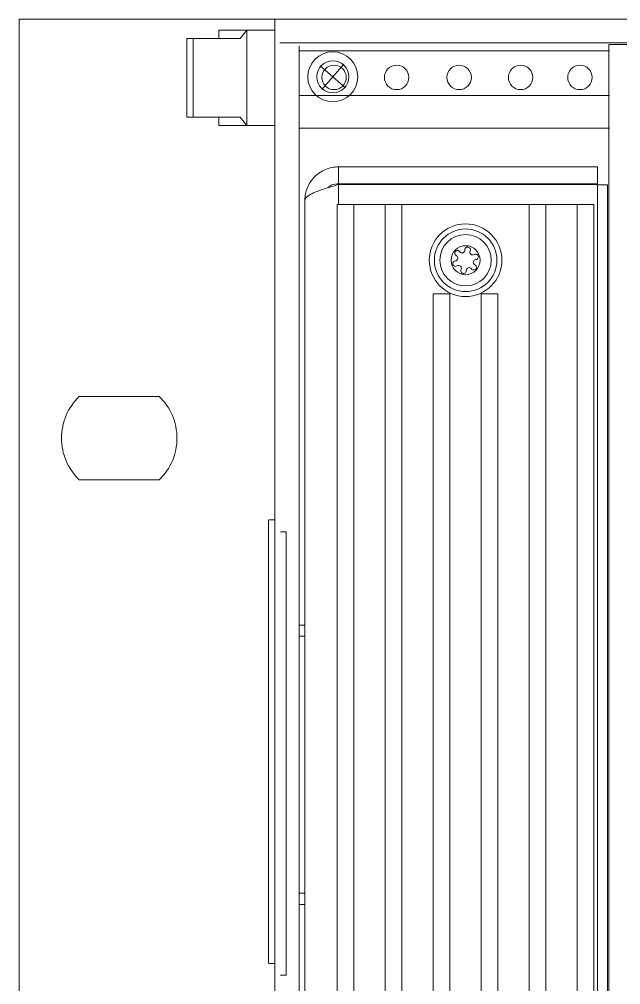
# Model space of a CAD drawing. Extents: x -194 to 239, y -574 to -265.
# Drawn here: x -139.88 to -122.76, y -483.65 to -456.17 of the extents above; entities that cross this region are included whole.
import ezdxf

# ---------------------------------------------------------------- set-up
doc = ezdxf.new("R2010")
doc.units = 0
doc.header["$LTSCALE"] = 0.5
doc.layers.get('0').update_dxf_attribs({"linetype": 'CONTINUOUS'})
doc.layers.add('1', color=7, linetype='CONTINUOUS')

msp = doc.modelspace()

# ---------------------------------------------------------------- linework, layer by layer
at = {"lineweight": 5}
for p, q in [((-132.6109, -456.16959), (-132.6109, -498.06786)), ((-132.6109, -456.16959), (-131.78873, -456.16959)), ((-123.07723, -457.06888), (-131.90561, -457.06888)), ((-123.07723, -458.33373), (-131.91102, -458.33373)), ((-123.07723, -459.26656), (-131.90959, -459.26656)), ((-132.28408, -483.38175), (-132.28408, -470.75615))]:
    msp.add_line(p, q, dxfattribs=at)
at = {"color": 7, "linetype": 'Continuous', "lineweight": 5}
for p, q in [((-131.9103, -456.92264), (-131.9103, -473.41406)), ((-83.76474, -456.88229), (-123.0932, -456.88229)), ((-123.0932, -456.88229), (-123.0932, -497.74138)), ((-130.79753, -460.37223), (-123.42146, -460.37223)), ((-130.79753, -460.84913), (-130.79753, -460.37223)), ((-123.42146, -460.84913), (-123.42146, -460.37223)), ((-130.79753, -460.84913), (-123.42146, -460.84913)), ((-130.79753, -460.87161), (-130.79753, -461.43753)), ((-130.79753, -460.87161), (-123.42146, -460.87161)), ((-129.5258, -460.87161), (-129.5258, -460.84913)), ((-127.14129, -460.84913), (-127.14129, -460.87161)), ((-123.42146, -460.87161), (-123.42146, -493.79644)), ((-123.42146, -460.88069), (-123.13531, -460.88069)), ((-123.13531, -493.7869), (-123.13531, -460.88069)), ((-131.75134, -493.34202), (-131.75134, -461.32603)), ((-130.35243, -461.43753), (-130.82933, -461.43753)), ((-130.82933, -493.23097), (-130.82933, -461.43753)), ((-129.46221, -461.43753), (-130.35243, -461.43753)), ((-130.35243, -493.23097), (-130.35243, -461.43753)), ((-129.46221, -493.23097), (-129.46221, -461.43753)), ((-128.98531, -461.43753), (-129.46221, -461.43753)), ((-125.36086, -461.43753), (-128.98531, -461.43753)), ((-128.98531, -493.23097), (-128.98531, -461.43753)), ((-125.36086, -493.23097), (-125.36086, -461.43753)), ((-124.88395, -461.43753), (-125.36086, -461.43753)), ((-123.99374, -461.43753), (-124.88395, -461.43753)), ((-124.88395, -493.23097), (-124.88395, -461.43753)), ((-123.99374, -493.23097), (-123.99374, -461.43753)), ((-123.51684, -461.43753), (-123.99374, -461.43753)), ((-123.51684, -493.23097), (-123.51684, -461.43753)), ((-128.09509, -463.98101), (-127.61819, -463.98101)), ((-128.09509, -490.68749), (-128.09509, -463.98101)), ((-127.61819, -490.68749), (-127.61819, -463.98101)), ((-126.72797, -490.68749), (-126.72797, -463.98101)), ((-126.72797, -463.98101), (-126.25107, -463.98101)), ((-126.25107, -490.68749), (-126.25107, -463.98101)), ((-131.9103, -473.41406), (-131.9103, -473.732)), ((-131.75134, -473.41406), (-131.9103, -473.41406)), ((-131.9103, -473.732), (-131.75134, -473.732)), ((-131.9103, -473.732), (-131.9103, -481.04449)), ((-131.75134, -481.04449), (-131.9103, -481.04449)), ((-131.9103, -481.04449), (-131.9103, -481.36242)), ((-131.9103, -481.36242), (-131.75134, -481.36242)), ((-131.9103, -481.36242), (-131.9103, -497.74541))]:
    msp.add_line(p, q, dxfattribs=at)
at = {"linetype": 'Continuous', "lineweight": 5}
for p, q in [((-131.31447, -457.49579), (-130.59709, -458.11722)), ((-130.64506, -457.44781), (-131.26649, -458.16519))]:
    msp.add_line(p, q, dxfattribs=at)
for radius in [0.71184, 0.45579]:
    msp.add_circle((-130.95578, -457.8065), radius, dxfattribs=at)
at = {"color": 7, "linetype": 'Continuous', "lineweight": 5}
for radius in [1.03329, 0.89022, 0.73125, 0.41331]:
    msp.add_circle((-127.17308, -463.02721), radius, dxfattribs=at)
for centre, start, end in [((-127.40141, -462.8279), 33.882909, 243.882909), ((-127.27117, -462.74044), 213.882909, 3.882909), ((-127.11464, -462.72981), 333.882909, 183.882909), ((-127.47047, -462.96877), 273.882909, 63.882909), ((-126.97378, -462.79888), 153.882909, 303.882909), ((-126.87569, -463.08564), 93.882909, 243.882909), ((-126.88631, -462.92912), 273.882909, 123.882909), ((-127.45985, -463.12529), 93.882909, 303.882909), ((-127.37239, -463.25554), 333.882909, 123.882909), ((-127.23152, -463.3246), 153.882909, 3.882909), ((-127.07499, -463.31397), 33.882909, 183.882909), ((-126.94475, -463.22651), 213.882909, 63.882909)]:
    msp.add_arc(centre, 0.07844, start, end, dxfattribs=at)
for points, knots in [([(-130.79753, -460.37223), (-130.92239, -460.37223), (-131.04719, -460.39705), (-131.27789, -460.49261), (-131.38369, -460.56331), (-131.56026, -460.73987), (-131.63095, -460.84568), (-131.72651, -461.07637), (-131.75134, -461.20118), (-131.75134, -461.32603)], [0, 0, 0, 0, 0.25, 0.25, 0.5, 0.5, 0.75, 0.75, 1, 1, 1, 1]), ([(-131.75134, -461.32603), (-131.75134, -461.30693), (-131.74515, -461.28813), (-131.72096, -461.25047), (-131.70271, -461.23143), (-131.65479, -461.19345), (-131.62548, -461.17469), (-131.55645, -461.13697), (-131.51624, -461.11781), (-131.42809, -461.07999), (-131.38011, -461.06124), (-131.27648, -461.02342), (-131.22055, -461.00427), (-131.1057, -460.96655), (-131.04625, -460.94779), (-130.92342, -460.9098), (-130.86051, -460.89071), (-130.79753, -460.87161)], [0, 0, 0, 0, 0.125, 0.125, 0.25, 0.25, 0.375, 0.375, 0.5, 0.5, 0.625, 0.625, 0.75, 0.75, 0.875, 0.875, 1, 1, 1, 1]), ([(-130.79753, -460.84913), (-130.86099, -460.8549), (-130.97304, -460.86509), (-131.06056, -460.9345), (-131.09852, -460.9646)], [0, 0, 0, 0, 0.56631371, 1, 1, 1, 1])]:
    msp.add_open_spline(points, degree=3, knots=knots, dxfattribs=at)
at = {"layer": '1', "lineweight": 5}
for p, q in [((-139.88381, -456.16959), (-139.88381, -498.06786)), ((-139.88381, -456.16959), (-132.6109, -456.16959)), ((-131.78873, -456.16959), (6.04841, -456.16959)), ((-132.61798, -456.47735), (-134.19905, -456.47735)), ((-134.19905, -456.47735), (-134.19905, -456.71451)), ((-133.40852, -456.47735), (-133.59064, -456.71451)), ((-133.40852, -456.47735), (-133.40852, -459.19678)), ((-135.11169, -456.71451), (-135.11169, -458.95962)), ((-135.11169, -456.71451), (-133.59064, -456.71451)), ((-134.93281, -456.71451), (-134.93281, -458.95962)), ((-132.4625, -456.83985), (4.86084, -456.83985)), ((-135.11169, -458.95962), (-133.59064, -458.95962)), ((-134.19905, -458.95962), (-134.19905, -459.19678)), ((-133.40852, -459.19678), (-133.59064, -458.95962)), ((-132.61798, -459.19678), (-134.19905, -459.19678)), ((-138.17702, -466.90504), (-135.89875, -466.90504)), ((-138.17702, -469.27664), (-135.89875, -469.27664)), ((-132.78931, -483.04352), (-132.78931, -470.41792)), ((-132.76901, -470.41792), (-132.6109, -470.41792)), ((-132.44219, -470.75615), (-132.28408, -470.75615)), ((-132.76901, -483.04352), (-132.6109, -483.04352)), ((-132.44219, -483.38175), (-132.28408, -483.38175))]:
    msp.add_line(p, q, dxfattribs=at)
for centre in [(-130.9201, -457.82413), (-129.13872, -457.82413), (-127.35733, -457.82413), (-125.60666, -457.82413), (-123.91704, -457.82413)]:
    msp.add_circle(centre, 0.34783, dxfattribs=at)
for start, end in [(133.850174, 226.149826), (313.850174, 46.149826)]:
    msp.add_arc((-137.03789, -468.09084), 1.64431, start, end, dxfattribs=at)

doc.saveas('drawing.dxf')
